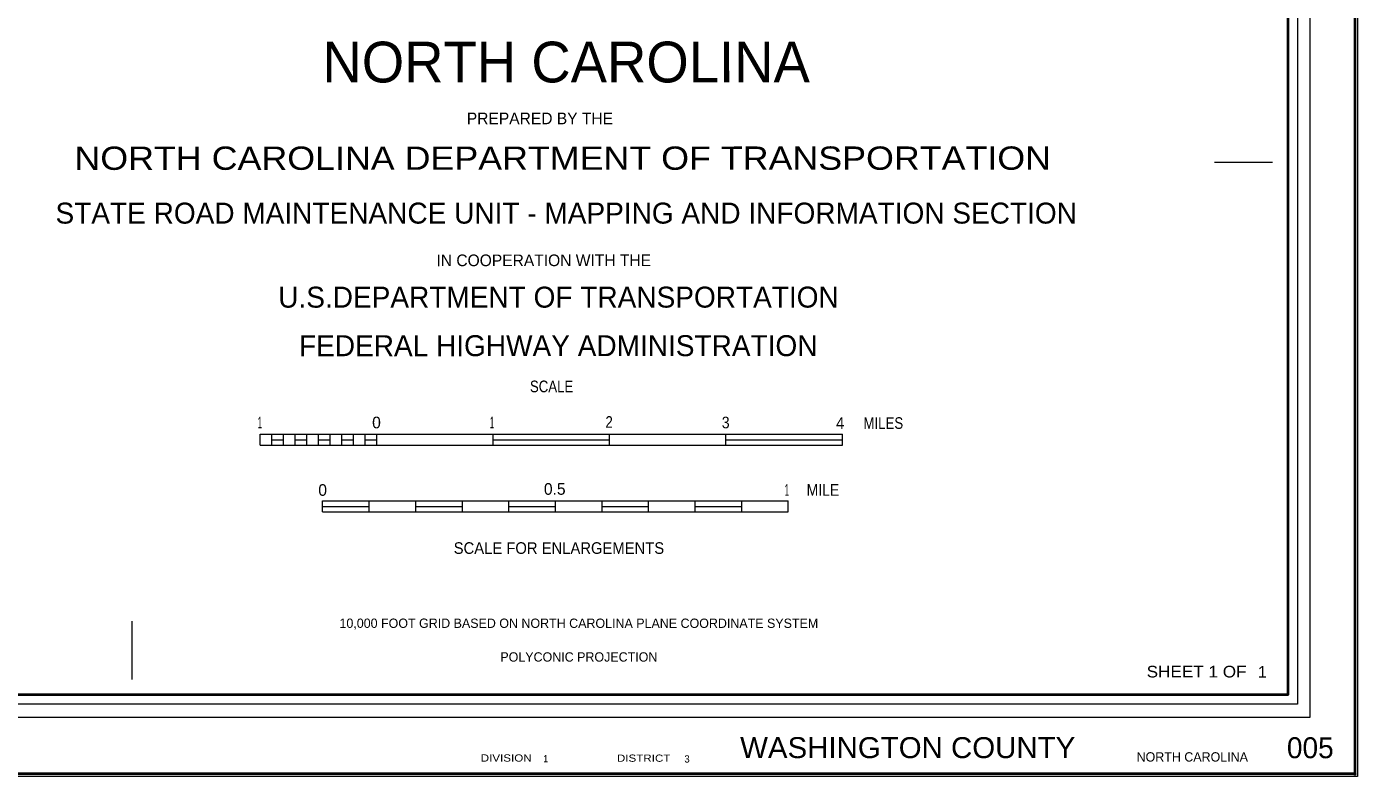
# Model space of a CAD drawing. Extents: x 773745 to 870375, y 207921 to 264318.
# Drawn here: x 851979 to 870375, y 207921 to 218281 of the extents above; entities that cross this region are included whole.
import ezdxf
from ezdxf.enums import TextEntityAlignment as Align

# ---------------------------------------------------------------- set-up
doc = ezdxf.new("R2010")
doc.units = 0
doc.header["$LTSCALE"] = 60
doc.header["$PDMODE"] = 32
doc.header["$PDSIZE"] = 30
for name, color, linetype, lineweight in [('1', 7, 'Continuous', 25), ('20', 7, 'Continuous', 40), ('61', 7, 'Continuous', 13)]:
    doc.layers.add(name, color=color, linetype=linetype, lineweight=lineweight)
doc.layers.add('12', color=7, linetype='Continuous')

msp = doc.modelspace()

# ---------------------------------------------------------------- linework, layer by layer
at = {"layer": '1', "lineweight": 13}
msp.add_lwpolyline([(870375.31, 207920.7), (773744.67, 207920.7), (773744.67, 264317.74), (870375.31, 264317.74)], close=True, dxfattribs=at)
at = {"layer": '1'}
msp.add_point((870340.31, 207955.7), dxfattribs=at)
at = {"layer": '20', "lineweight": 13}
for p, q in [((855208.79, 212648.16), (856818.13, 212648.16)), ((855208.79, 212498.41), (855208.79, 212648.16)), ((855208.79, 212498.41), (856818.13, 212498.41)), ((855369.72, 212498.41), (855369.72, 212648.16)), ((855369.72, 212573.29), (855530.66, 212573.29)), ((855530.66, 212498.41), (855530.66, 212648.16)), ((855691.59, 212498.41), (855691.59, 212648.16)), ((855691.59, 212573.29), (855852.53, 212573.29)), ((855852.53, 212498.41), (855852.53, 212648.16)), ((856013.46, 212498.41), (856013.46, 212648.16)), ((856013.46, 212573.29), (856174.39, 212573.29)), ((856174.39, 212498.41), (856174.39, 212648.16)), ((856335.33, 212498.41), (856335.33, 212648.16)), ((856335.33, 212573.29), (856496.26, 212573.29)), ((856496.26, 212498.41), (856496.26, 212648.16)), ((856657.2, 212498.41), (856657.2, 212648.16)), ((856657.2, 212573.29), (856818.13, 212573.29)), ((856818.13, 212498.41), (856818.13, 212648.16)), ((856818.13, 212648.16), (858427.48, 212648.16)), ((856818.13, 212498.41), (858427.48, 212498.41)), ((858427.48, 212498.41), (858427.48, 212648.16)), ((858427.48, 212573.29), (860036.82, 212573.29)), ((860036.82, 212498.41), (860036.82, 212648.16)), ((861646.16, 212498.41), (861646.16, 212648.16)), ((861646.16, 212573.29), (863255.51, 212573.29)), ((863255.51, 212498.41), (863255.51, 212648.16)), ((856071.3, 211576.51), (856071.3, 211726.26)), ((856071.3, 211651.38), (856715.04, 211651.38)), ((856071.3, 211576.51), (856715.04, 211576.51)), ((856715.04, 211576.51), (856715.04, 211726.26)), ((856715.04, 211576.51), (857358.78, 211576.51)), ((857358.78, 211576.51), (857358.78, 211726.26)), ((857358.78, 211651.38), (858002.52, 211651.38)), ((857358.78, 211576.51), (858002.52, 211576.51)), ((858002.52, 211576.51), (858002.52, 211726.26)), ((858002.52, 211576.51), (858646.25, 211576.51)), ((858646.25, 211576.51), (858646.25, 211726.26)), ((858646.25, 211651.38), (859289.99, 211651.38)), ((858646.25, 211576.51), (859289.99, 211576.51)), ((859289.99, 211576.51), (859289.99, 211726.26)), ((859289.99, 211576.51), (859933.73, 211576.51)), ((859933.73, 211576.51), (859933.73, 211726.26)), ((859933.73, 211651.38), (860577.47, 211651.38)), ((859933.73, 211576.51), (860577.47, 211576.51)), ((860577.47, 211576.51), (860577.47, 211726.26)), ((860577.47, 211576.51), (861221.2, 211576.51)), ((861221.2, 211576.51), (861221.2, 211726.26)), ((861221.2, 211651.38), (861864.94, 211651.38)), ((861221.2, 211576.51), (861864.94, 211576.51)), ((861864.94, 211576.51), (861864.94, 211726.26)), ((861864.94, 211576.51), (862508.68, 211576.51)), ((862508.68, 211576.51), (862508.68, 211726.26))]:
    msp.add_line(p, q, dxfattribs=at)
at = {"layer": '20'}
for points in [[(773779.67, 264282.74), (870340.31, 264282.74), (870340.31, 207955.7), (773779.67, 207955.7)], [(776967.52, 263173.77), (869414.8, 263173.77), (869414.8, 209047.41), (776967.52, 209047.41)]]:
    msp.add_lwpolyline(points, close=True, dxfattribs=at)
at = {"layer": '20', "lineweight": 13}
msp.add_lwpolyline([(776658.33, 263499.24), (776658.33, 208738.13), (776836.89, 208916.8), (776836.89, 263304.41), (869545.41, 263304.41), (869545.41, 208916.8), (776836.89, 208916.8), (776658.33, 208738.13), (869723.99, 208738.13), (869723.99, 263499.24)], close=True, dxfattribs=at)
for points in [[(858427.48, 212648.16), (860036.82, 212648.16), (861646.16, 212648.16), (863255.51, 212648.16)], [(858427.48, 212498.41), (860036.82, 212498.41), (861646.16, 212498.41), (863255.51, 212498.41)], [(856071.3, 211726.26), (856715.04, 211726.26), (857358.78, 211726.26), (858002.52, 211726.26), (858646.25, 211726.26), (859289.99, 211726.26), (859933.73, 211726.26), (860577.47, 211726.26), (861221.2, 211726.26), (861864.94, 211726.26), (862508.68, 211726.26)]]:
    msp.add_lwpolyline(points, dxfattribs=at)
at = {"layer": '61'}
msp.add_line((853440, 209260.69), (853440, 210065.19), dxfattribs=at)
for points in [[(868398.34, 216408), (868400.34, 216408), (868402.34, 216408), (868404.34, 216408), (868406.34, 216408), (868408.34, 216408), (868410.34, 216408), (868412.34, 216408), (868414.34, 216408), (868416.34, 216408), (868418.34, 216408), (868420.34, 216408), (868422.34, 216408), (868424.34, 216408), (868426.34, 216408), (868428.34, 216408), (868430.34, 216408), (868432.34, 216408), (868434.34, 216408), (868436.34, 216408), (868438.34, 216408), (868440.34, 216408), (868442.34, 216408), (868444.34, 216408), (868446.34, 216408), (868448.34, 216408), (868450.34, 216408), (868452.34, 216408), (868454.34, 216408), (868456.34, 216408), (868458.34, 216408), (868460.34, 216408), (868462.34, 216408), (868464.34, 216408), (868466.34, 216408), (868468.34, 216408), (868470.34, 216408), (868472.34, 216408), (868474.34, 216408), (868476.34, 216408), (868478.34, 216408), (868480.34, 216408), (868482.34, 216408), (868484.34, 216408), (868486.34, 216408), (868488.34, 216408), (868490.34, 216408), (868492.34, 216408), (868494.34, 216408), (868496.34, 216408), (868498.34, 216408), (868500.34, 216408), (868502.34, 216408), (868504.34, 216408), (868506.34, 216408), (868508.34, 216408), (868510.34, 216408), (868512.34, 216408), (868514.34, 216408), (868516.34, 216408), (868518.34, 216408), (868520.34, 216408), (868522.34, 216408), (868524.34, 216408), (868526.34, 216408), (868528.34, 216408), (868530.34, 216408), (868532.34, 216408), (868534.34, 216408), (868536.34, 216408), (868538.34, 216408), (868540.34, 216408), (868542.34, 216408), (868544.34, 216408), (868546.34, 216408), (868548.34, 216408), (868550.34, 216408), (868552.34, 216408), (868554.34, 216408), (868556.34, 216408), (868558.34, 216408), (868560.34, 216408), (868562.34, 216408), (868564.34, 216408), (868566.34, 216408), (868568.34, 216408), (868570.34, 216408), (868572.34, 216408), (868574.34, 216408), (868576.34, 216408), (868578.34, 216408), (868580.34, 216408), (868582.34, 216408), (868584.34, 216408), (868586.34, 216408), (868588.34, 216408), (868590.34, 216408), (868592.34, 216408), (868594.34, 216408), (868596.34, 216408)], [(868596.34, 216408), (868598.34, 216408), (868600.34, 216408), (868602.34, 216408), (868604.34, 216408), (868606.34, 216408), (868608.34, 216408), (868610.34, 216408), (868612.34, 216408), (868614.34, 216408), (868616.34, 216408), (868618.34, 216408), (868620.34, 216408), (868622.34, 216408), (868624.34, 216408), (868626.34, 216408), (868628.34, 216408), (868630.34, 216408), (868632.34, 216408), (868634.34, 216408), (868636.34, 216408), (868638.34, 216408), (868640.34, 216408), (868642.34, 216408), (868644.34, 216408), (868646.34, 216408), (868648.34, 216408), (868650.34, 216408), (868652.34, 216408), (868654.34, 216408), (868656.34, 216408), (868658.34, 216408), (868660.34, 216408), (868662.34, 216408), (868664.34, 216408), (868666.34, 216408), (868668.34, 216408), (868670.34, 216408), (868672.34, 216408), (868674.34, 216408), (868676.34, 216408), (868678.34, 216408), (868680.34, 216408), (868682.34, 216408), (868684.34, 216408), (868686.34, 216408), (868688.34, 216408), (868690.34, 216408), (868692.34, 216408), (868694.34, 216408), (868696.34, 216408), (868698.34, 216408), (868700.34, 216408), (868702.34, 216408), (868704.34, 216408), (868706.34, 216408), (868708.34, 216408), (868710.34, 216408), (868712.34, 216408), (868714.34, 216408), (868716.34, 216408), (868718.34, 216408), (868720.34, 216408), (868722.34, 216408), (868724.34, 216408), (868726.34, 216408), (868728.34, 216408), (868730.34, 216408), (868732.34, 216408), (868734.34, 216408), (868736.34, 216408), (868738.34, 216408), (868740.34, 216408), (868742.34, 216408), (868744.34, 216408), (868746.34, 216408), (868748.34, 216408), (868750.34, 216408), (868752.34, 216408), (868754.34, 216408), (868756.34, 216408), (868758.34, 216408), (868760.34, 216408), (868762.34, 216408), (868764.34, 216408), (868766.34, 216408), (868768.34, 216408), (868770.34, 216408), (868772.34, 216408), (868774.34, 216408), (868776.34, 216408), (868778.34, 216408), (868780.34, 216408), (868782.34, 216408), (868784.34, 216408), (868786.34, 216408), (868788.34, 216408), (868790.34, 216408), (868792.34, 216408), (868794.34, 216408)], [(868794.34, 216408), (868796.34, 216408), (868798.34, 216408), (868800.34, 216408), (868802.34, 216408), (868804.34, 216408), (868806.34, 216408), (868808.34, 216408), (868810.34, 216408), (868812.34, 216408), (868814.34, 216408), (868816.34, 216408), (868818.34, 216408), (868820.34, 216408), (868822.34, 216408), (868824.34, 216408), (868826.34, 216408), (868828.34, 216408), (868830.34, 216408), (868832.34, 216408), (868834.34, 216408), (868836.34, 216408), (868838.34, 216408), (868840.34, 216408), (868842.34, 216408), (868844.34, 216408), (868846.34, 216408), (868848.34, 216408), (868850.34, 216408), (868852.34, 216408), (868854.34, 216408), (868856.34, 216408), (868858.34, 216408), (868860.34, 216408), (868862.34, 216408), (868864.34, 216408), (868866.34, 216408), (868868.34, 216408), (868870.34, 216408), (868872.34, 216408), (868874.34, 216408), (868876.34, 216408), (868878.34, 216408), (868880.34, 216408), (868882.34, 216408), (868884.34, 216408), (868886.34, 216408), (868888.34, 216408), (868890.34, 216408), (868892.34, 216408), (868894.34, 216408), (868896.34, 216408), (868898.34, 216408), (868900.34, 216408), (868902.34, 216408), (868904.34, 216408), (868906.34, 216408), (868908.34, 216408), (868910.34, 216408), (868912.34, 216408), (868914.34, 216408), (868916.34, 216408), (868918.34, 216408), (868920.34, 216408), (868922.34, 216408), (868924.34, 216408), (868926.34, 216408), (868928.34, 216408), (868930.34, 216408), (868932.34, 216408), (868934.34, 216408), (868936.34, 216408), (868938.34, 216408), (868940.34, 216408), (868942.34, 216408), (868944.34, 216408), (868946.34, 216408), (868948.34, 216408), (868950.34, 216408), (868952.34, 216408), (868954.34, 216408), (868956.34, 216408), (868958.34, 216408), (868960.34, 216408), (868962.34, 216408), (868964.34, 216408), (868966.34, 216408), (868968.34, 216408), (868970.34, 216408), (868972.34, 216408), (868974.34, 216408), (868976.34, 216408), (868978.34, 216408), (868980.34, 216408), (868982.34, 216408), (868984.34, 216408), (868986.34, 216408), (868988.34, 216408), (868990.34, 216408), (868992.34, 216408)], [(868992.34, 216408), (868994.34, 216408), (868996.34, 216408), (868998.34, 216408), (869000.34, 216408), (869002.34, 216408), (869004.34, 216408), (869006.34, 216408), (869008.34, 216408), (869010.34, 216408), (869012.34, 216408), (869014.34, 216408), (869016.34, 216408), (869018.34, 216408), (869020.34, 216408), (869022.34, 216408), (869024.34, 216408), (869026.34, 216408), (869028.34, 216408), (869030.34, 216408), (869032.34, 216408), (869034.34, 216408), (869036.34, 216408), (869038.34, 216408), (869040.34, 216408), (869042.34, 216408), (869044.34, 216408), (869046.34, 216408), (869048.34, 216408), (869050.34, 216408), (869052.34, 216408), (869054.34, 216408), (869056.34, 216408), (869058.34, 216408), (869060.34, 216408), (869062.34, 216408), (869064.34, 216408), (869066.34, 216408), (869068.34, 216408), (869070.34, 216408), (869072.34, 216408), (869074.34, 216408), (869076.34, 216408), (869078.34, 216408), (869080.34, 216408), (869082.34, 216408), (869084.34, 216408), (869086.34, 216408), (869088.34, 216408), (869090.34, 216408), (869092.34, 216408), (869094.34, 216408), (869096.34, 216408), (869098.34, 216408), (869100.34, 216408), (869102.34, 216408), (869104.34, 216408), (869106.34, 216408), (869108.34, 216408), (869110.34, 216408), (869112.34, 216408), (869114.34, 216408), (869116.34, 216408), (869118.34, 216408), (869120.34, 216408), (869122.34, 216408), (869124.34, 216408), (869126.34, 216408), (869128.34, 216408), (869130.34, 216408), (869132.34, 216408), (869134.34, 216408), (869136.34, 216408), (869138.34, 216408), (869140.34, 216408), (869142.34, 216408), (869144.34, 216408), (869146.34, 216408), (869148.34, 216408), (869150.34, 216408), (869152.34, 216408), (869154.34, 216408), (869156.34, 216408), (869158.34, 216408), (869160.34, 216408), (869162.34, 216408), (869164.34, 216408), (869166.34, 216408), (869168.34, 216408), (869170.34, 216408), (869172.34, 216408), (869174.34, 216408), (869176.34, 216408), (869178.34, 216408), (869180.34, 216408), (869182.34, 216408), (869184.34, 216408), (869186.34, 216408), (869188.34, 216408), (869190.34, 216408)], [(869190.34, 216408), (869192.34, 216408), (869194.34, 216408), (869196.34, 216408), (869198.34, 216408), (869200.34, 216408), (869202.84, 216408)]]:
    msp.add_lwpolyline(points, dxfattribs=at)

# ---------------------------------------------------------------- texts
at = {"layer": '12'}
for s, height, rotation, p in [('NORTH CAROLINA', 563.3, 0.007, (859437.83, 217510.07)), ('PREPARED BY THE', 161, 0.006, (859075.04, 216932.28)), ('STATE ROAD MAINTENANCE UNIT - MAPPING AND INFORMATION SECTION', 289.7, 0.002, (859438.2, 215559.27)), ('IN COOPERATION WITH THE', 161, 0.007, (859127.77, 214971.19)), ('U.S.DEPARTMENT OF TRANSPORTATION', 289.7, 0.006, (859331.55, 214398.18)), ('FEDERAL HIGHWAY ADMINISTRATION', 289.7, 0.006, (859328.12, 213727.45))]:
    msp.add_text(s, height=height, rotation=rotation, dxfattribs=at).set_placement(p, align=Align.CENTER)
at = {"layer": '12', "width": 1.15}
msp.add_text('NORTH CAROLINA DEPARTMENT OF TRANSPORTATION', height=321.8, rotation=0.007, dxfattribs=at).set_placement((859390.24, 216302.54), align=Align.CENTER)
at = {"layer": '20'}
for s, height, width, p in [('SCALE', 161, 0.85, (859236.56, 213228.98)), ('1', 161, 0.5, (855204.11, 212730.16)), ('1', 161, 0.5, (858412.73, 212730.16)), ('2', 161, 0.85, (860031.49, 212737.39)), ('3', 161, 0.9, (861643.02, 212730.16)), ('4', 161, 0.95, (863225.65, 212722.93)), ('MILES', 161, 0.85, (863822.07, 212722.74)), ('1', 161, 0.5, (862488.53, 211797.59)), ('MILE', 161, 0.9, (862987.17, 211797.88)), ('SCALE FOR ENLARGEMENTS', 161, 0.95, (859337.73, 210995.14)), ('SHEET 1 OF', 160.9, 1.1, (868152.67, 209287.72)), ('WASHINGTON COUNTY  ', 289.7, 1.05, (864272.13, 208173)), ('DIVISION', 100, 1.2, (858608.64, 208124.65)), ('DISTRICT', 100, 1.2, (860509.01, 208122.35))]:
    msp.add_text(s, height=height, dxfattribs=dict(at, width=width)).set_placement(p, align=Align.CENTER)
for s, height, p in [('0', 161, (856815.65, 212730.16)), ('0', 161, (856071.3, 211797.59)), ('0.5', 161, (859279.92, 211812.04)), ('1  ', 160.9, (869120.78, 209283.8)), ('005', 289.7, (869724.44, 208171.65))]:
    msp.add_text(s, height=height, dxfattribs=at).set_placement(p, align=Align.CENTER)
for s, rotation, p in [('10,000 FOOT GRID BASED ON NORTH CAROLINA PLANE COORDINATE SYSTEM', 359.995, (859613.07, 209972.47)), ('POLYCONIC PROJECTION', 0.001, (859613.23, 209506.7))]:
    msp.add_text(s, height=128.7, rotation=rotation, dxfattribs=at).set_placement(p, align=Align.CENTER)
for s, height, p in [('NORTH CAROLINA', 128.7, (867323.08, 208125.55)), (' 3', 100, (861034.09, 208111.95))]:
    msp.add_text(s, height=height, dxfattribs=at).set_placement(p)
at = {"layer": '20', "width": 0.95}
msp.add_text(' 1', height=100, dxfattribs=at).set_placement((859084.37, 208115.41))

doc.saveas('drawing.dxf')
